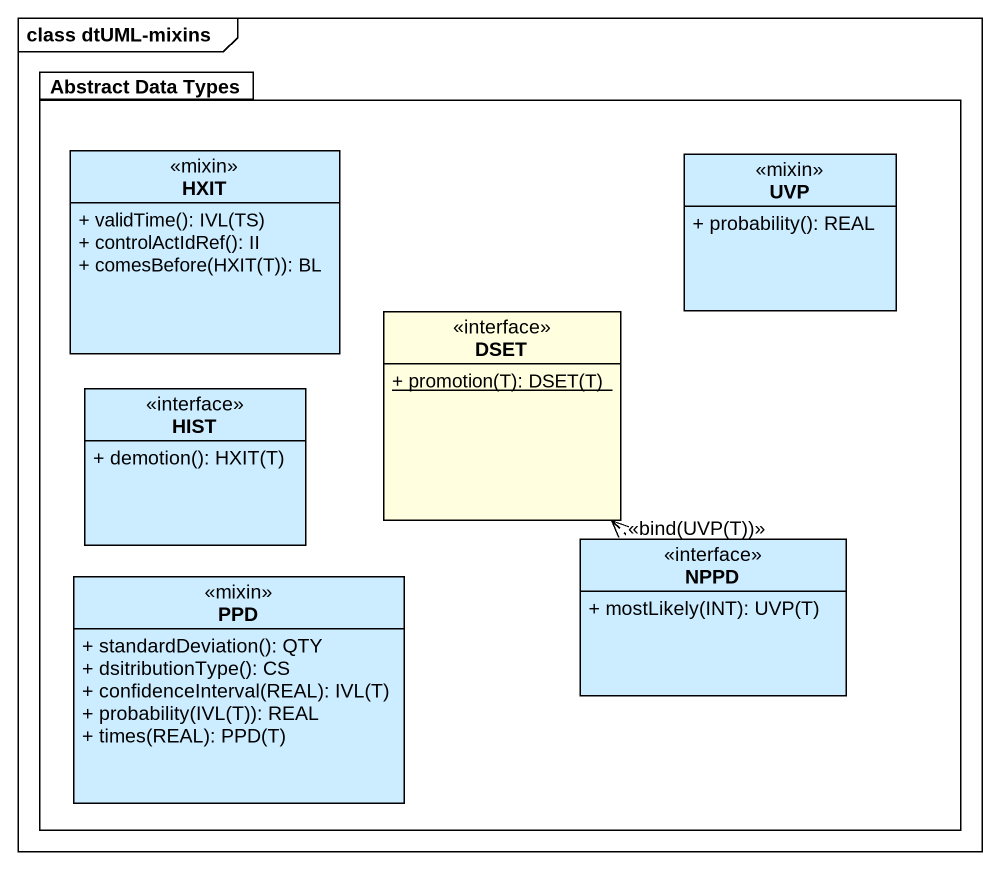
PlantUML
@startuml
mainframe class dtUML-mixins
hide circle
hide empty members
skinparam classAttributeIconSize 0
package "Abstract Data Types" as Abstract_Data_Types #FFFFFF {
  class HXIT <<mixin>> #CCECFF {
    + validTime(): IVL(TS)
    + controlActIdRef(): II
    + comesBefore(HXIT(T)): BL
  }
  class UVP <<mixin>> #CCECFF {
    + probability(): REAL
  }
  class DSET <<interface>> #FFFFE0 {
    {static} + promotion(T): DSET(T)
  }
  class HIST <<interface>> #CCECFF {
    + demotion(): HXIT(T)
  }
  class PPD <<mixin>> #CCECFF {
    + standardDeviation(): QTY
    + dsitributionType(): CS
    + confidenceInterval(REAL): IVL(T)
    + probability(IVL(T)): REAL
    + times(REAL): PPD(T)
  }
  class NPPD <<interface>> #CCECFF {
    + mostLikely(INT): UVP(T)
  }
}
NPPD .up.> DSET : <<bind(UVP(T))>>
@enduml
